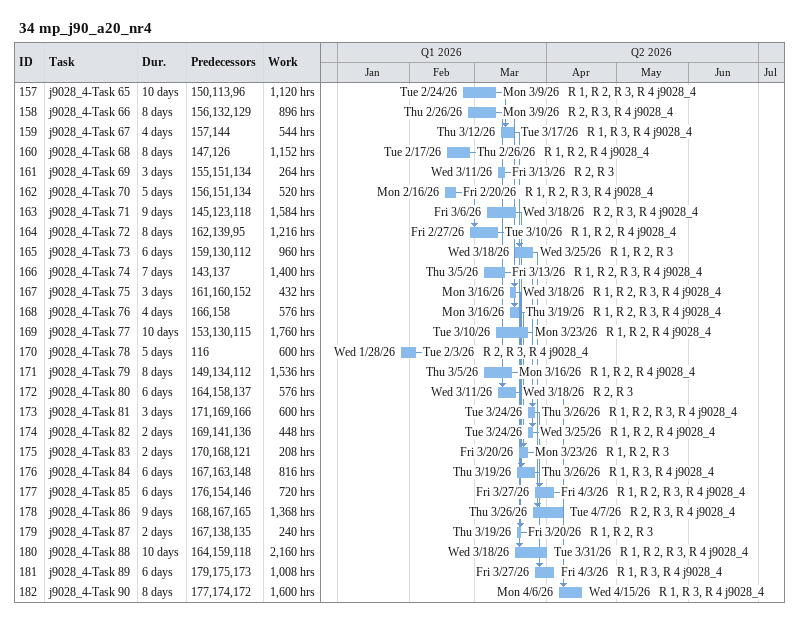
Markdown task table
34 mp_j90_a20_nr4

| ID | Task | Duration | Start | Finish | Predecessors | Resources | Work (h) |
|---|---|---|---|---|---|---|---|
| 157 | j9028_4-Task 65 | 10d | 2026-02-24 | 2026-03-09 | 150, 113, 96 | R 1, R 2, R 3, R 4 j9028_4 | 1120 |
| 158 | j9028_4-Task 66 | 8d | 2026-02-26 | 2026-03-09 | 156, 132, 129 | R 2, R 3, R 4 j9028_4 | 896 |
| 159 | j9028_4-Task 67 | 4d | 2026-03-12 | 2026-03-17 | 157, 144 | R 1, R 3, R 4 j9028_4 | 544 |
| 160 | j9028_4-Task 68 | 8d | 2026-02-17 | 2026-02-26 | 147, 126 | R 1, R 2, R 4 j9028_4 | 1152 |
| 161 | j9028_4-Task 69 | 3d | 2026-03-11 | 2026-03-13 | 155, 151, 134 | R 2, R 3 | 264 |
| 162 | j9028_4-Task 70 | 5d | 2026-02-16 | 2026-02-20 | 156, 151, 134 | R 1, R 2, R 3, R 4 j9028_4 | 520 |
| 163 | j9028_4-Task 71 | 9d | 2026-03-06 | 2026-03-18 | 145, 123, 118 | R 2, R 3, R 4 j9028_4 | 1584 |
| 164 | j9028_4-Task 72 | 8d | 2026-02-27 | 2026-03-10 | 162, 139, 95 | R 1, R 2, R 4 j9028_4 | 1216 |
| 165 | j9028_4-Task 73 | 6d | 2026-03-18 | 2026-03-25 | 159, 130, 112 | R 1, R 2, R 3 | 960 |
| 166 | j9028_4-Task 74 | 7d | 2026-03-05 | 2026-03-13 | 143, 137 | R 1, R 2, R 3, R 4 j9028_4 | 1400 |
| 167 | j9028_4-Task 75 | 3d | 2026-03-16 | 2026-03-18 | 161, 160, 152 | R 1, R 2, R 3, R 4 j9028_4 | 432 |
| 168 | j9028_4-Task 76 | 4d | 2026-03-16 | 2026-03-19 | 166, 158 | R 1, R 2, R 3, R 4 j9028_4 | 576 |
| 169 | j9028_4-Task 77 | 10d | 2026-03-10 | 2026-03-23 | 153, 130, 115 | R 1, R 2, R 4 j9028_4 | 1760 |
| 170 | j9028_4-Task 78 | 5d | 2026-01-28 | 2026-02-03 | 116 | R 2, R 3, R 4 j9028_4 | 600 |
| 171 | j9028_4-Task 79 | 8d | 2026-03-05 | 2026-03-16 | 149, 134, 112 | R 1, R 2, R 4 j9028_4 | 1536 |
| 172 | j9028_4-Task 80 | 6d | 2026-03-11 | 2026-03-18 | 164, 158, 137 | R 2, R 3 | 576 |
| 173 | j9028_4-Task 81 | 3d | 2026-03-24 | 2026-03-26 | 171, 169, 166 | R 1, R 2, R 3, R 4 j9028_4 | 600 |
| 174 | j9028_4-Task 82 | 2d | 2026-03-24 | 2026-03-25 | 169, 141, 136 | R 1, R 2, R 4 j9028_4 | 448 |
| 175 | j9028_4-Task 83 | 2d | 2026-03-20 | 2026-03-23 | 170, 168, 121 | R 1, R 2, R 3 | 208 |
| 176 | j9028_4-Task 84 | 6d | 2026-03-19 | 2026-03-26 | 167, 163, 148 | R 1, R 3, R 4 j9028_4 | 816 |
| 177 | j9028_4-Task 85 | 6d | 2026-03-27 | 2026-04-03 | 176, 154, 146 | R 1, R 2, R 3, R 4 j9028_4 | 720 |
| 178 | j9028_4-Task 86 | 9d | 2026-03-26 | 2026-04-07 | 168, 167, 165 | R 2, R 3, R 4 j9028_4 | 1368 |
| 179 | j9028_4-Task 87 | 2d | 2026-03-19 | 2026-03-20 | 167, 138, 135 | R 1, R 2, R 3 | 240 |
| 180 | j9028_4-Task 88 | 10d | 2026-03-18 | 2026-03-31 | 164, 159, 118 | R 1, R 2, R 3, R 4 j9028_4 | 2160 |
| 181 | j9028_4-Task 89 | 6d | 2026-03-27 | 2026-04-03 | 179, 175, 173 | R 1, R 3, R 4 j9028_4 | 1008 |
| 182 | j9028_4-Task 90 | 8d | 2026-04-06 | 2026-04-15 | 177, 174, 172 | R 1, R 3, R 4 j9028_4 | 1600 |
